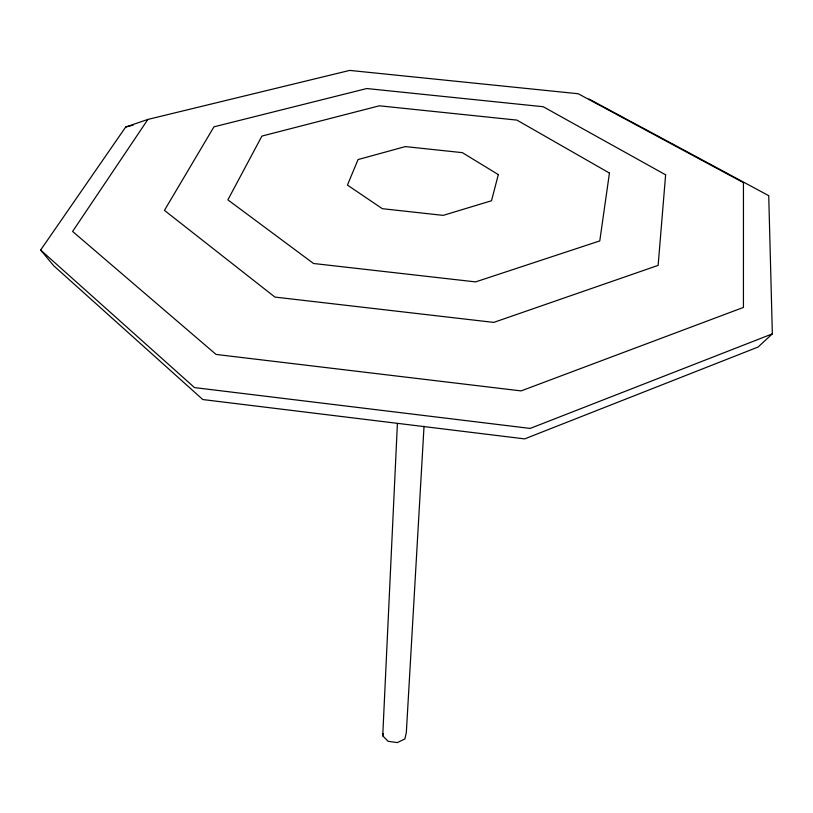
<?xml version="1.0" encoding="UTF-8"?>
<svg xmlns="http://www.w3.org/2000/svg" width="813" height="813" viewBox="0 0 813 813"><rect width="100%" height="100%" fill="white"/><g stroke="black" fill="none" stroke-linecap="round" stroke-linejoin="round"><path stroke-width="1.22" d="M424.03 426.205L406.327 732.564L404.884 738.956L397.344 742.594L388.136 741.304L382.73 735.846L397.394 423.756M382.73 735.846L383.238 733.722M147.905 119.42L72.601 231.441L216.055 354.438L521.092 390.901L743.438 307.426L743.448 182.671L578.195 93.739L349.702 70.406L147.905 119.42L125.71 127.001L40.65 250.028L53.709 265.749L202.813 399.549L524.649 438.888L758.062 347.049L772.35 333.869L768.732 195.669L588.988 99.003M772.35 333.869L530.188 428.421L194.51 387.598L40.65 250.028M125.71 127.001L133.098 125.202M665.623 174.815L658.134 265.384L493.745 322.405L274.896 297.07L164.429 210.374L213.941 126.838L366.765 88.536L543.216 106.727L665.623 174.815M609.445 173.078L599.77 240.912L475.595 281.898L313.544 263.493L227.884 199.856L261.918 136.076L379.366 105.802L516.936 120.111L609.445 173.078M498.318 174.612L491.509 200.76L443.176 215.374L382.334 208.687L347.436 185.079L358.055 159.572L405.331 146.594L462.363 152.651L498.318 174.612"/></g></svg>
